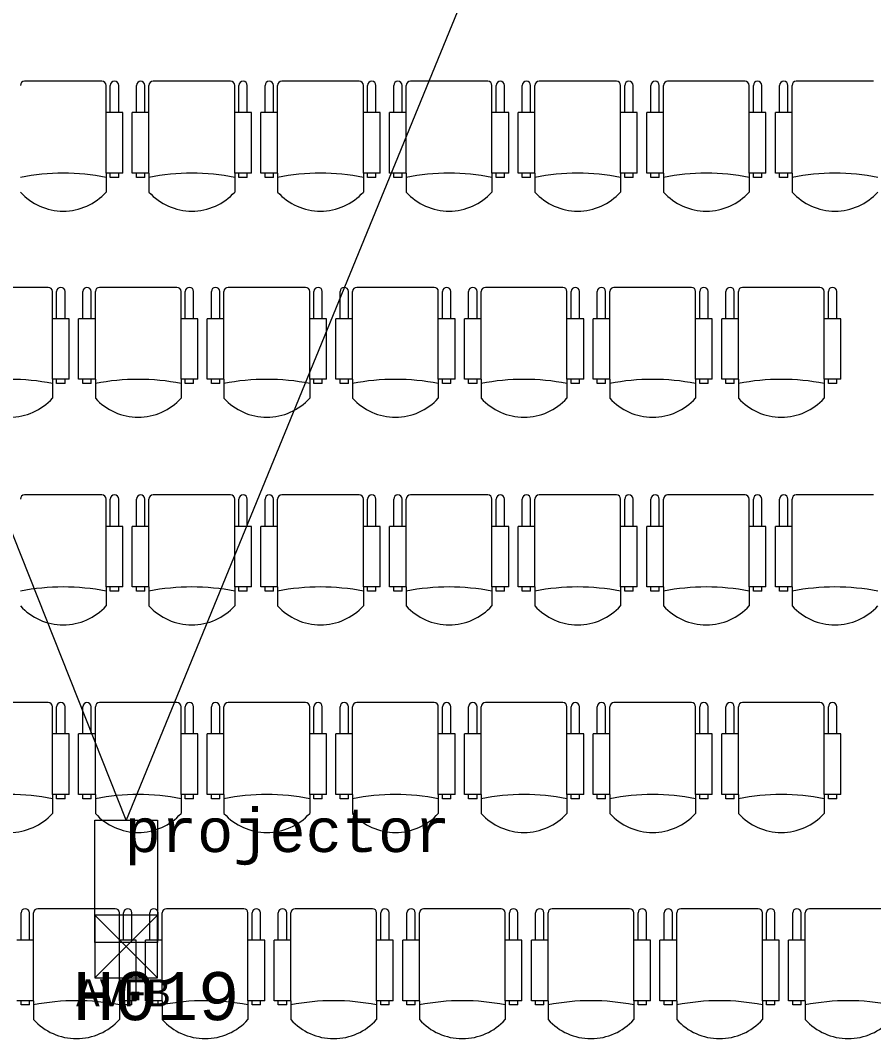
# Model space of a CAD drawing. Extents: x 0 to 84000, y 0 to 59400.
# Drawn here: x 63496 to 67576, y 43181 to 48052 of the extents above; entities that cross this region are included whole.
import ezdxf
from ezdxf.enums import TextEntityAlignment as Align

# ---------------------------------------------------------------- set-up
doc = ezdxf.new("R2010")
doc.units = 0
doc.header["$MEASUREMENT"] = 0
doc.layers.get('0').update_dxf_attribs({"linetype": 'CONTINUOUS', "lineweight": 0})
doc.layers.add('725furniture', color=4, linetype='CONTINUOUS', lineweight=0)
doc.layers.add('RM$TXT', color=7, linetype='CONTINUOUS', lineweight=0)
doc.styles.add('MONOTXT', font='monotxt.shx')

# ---------------------------------------------------------------- blocks, each defined once
blk = doc.blocks.new('justhh00furn')
at = {"layer": '725furniture', "linetype": 'ByBlock', "lineweight": 0}
for p, q in [((52776.5, 20251.2), (52406.5, 20251.2)), ((52796.5, 19811.2), (52796.5, 20231.2)), ((52816.5, 20101.2), (52816.5, 20231.2)), ((52856.5, 20101.2), (52856.5, 20231.2)), ((52941.5, 20101.2), (52941.5, 20231.2)), ((52981.5, 20101.2), (52981.5, 20231.2)), ((53001.5, 19811.2), (53001.5, 20231.2)), ((53391.5, 20251.2), (53021.5, 20251.2)), ((53411.5, 19811.2), (53411.5, 20231.2)), ((53431.5, 20101.2), (53431.5, 20231.2)), ((53471.5, 20101.2), (53471.5, 20231.2)), ((53556.5, 20101.2), (53556.5, 20231.2)), ((53596.5, 20101.2), (53596.5, 20231.2)), ((53616.5, 19811.2), (53616.5, 20231.2)), ((54006.5, 20251.2), (53636.5, 20251.2)), ((54026.5, 19811.2), (54026.5, 20231.2)), ((54046.5, 20101.2), (54046.5, 20231.2)), ((54086.5, 20101.2), (54086.5, 20231.2)), ((54171.5, 20101.2), (54171.5, 20231.2)), ((54211.5, 20101.2), (54211.5, 20231.2)), ((54231.5, 19811.2), (54231.5, 20231.2)), ((54621.5, 20251.2), (54251.5, 20251.2)), ((54641.5, 19811.2), (54641.5, 20231.2)), ((54661.5, 20101.2), (54661.5, 20231.2)), ((54701.5, 20101.2), (54701.5, 20231.2)), ((54786.5, 20101.2), (54786.5, 20231.2)), ((54826.5, 20101.2), (54826.5, 20231.2)), ((54846.5, 19811.2), (54846.5, 20231.2)), ((55236.5, 20251.2), (54866.5, 20251.2)), ((55256.5, 19811.2), (55256.5, 20231.2)), ((55276.5, 20101.2), (55276.5, 20231.2)), ((55316.5, 20101.2), (55316.5, 20231.2)), ((55401.5, 20101.2), (55401.5, 20231.2)), ((55441.5, 20101.2), (55441.5, 20231.2)), ((55461.5, 19811.2), (55461.5, 20231.2)), ((55851.5, 20251.2), (55481.5, 20251.2)), ((55871.5, 19811.2), (55871.5, 20231.2)), ((55891.5, 20101.2), (55891.5, 20231.2)), ((55931.5, 20101.2), (55931.5, 20231.2)), ((56016.5, 20101.2), (56016.5, 20231.2)), ((56056.5, 20101.2), (56056.5, 20231.2)), ((56076.5, 19811.2), (56076.5, 20231.2)), ((56466.5, 20251.2), (56096.5, 20251.2)), ((52876.5, 20101.2), (52796.5, 20101.2)), ((52876.5, 19811.2), (52876.5, 20101.2)), ((52921.5, 19811.2), (52921.5, 20101.2)), ((53001.5, 20101.2), (52921.5, 20101.2)), ((53491.5, 20101.2), (53411.5, 20101.2)), ((53491.5, 19811.2), (53491.5, 20101.2)), ((53536.5, 19811.2), (53536.5, 20101.2)), ((53616.5, 20101.2), (53536.5, 20101.2)), ((54106.5, 20101.2), (54026.5, 20101.2)), ((54106.5, 19811.2), (54106.5, 20101.2)), ((54151.5, 19811.2), (54151.5, 20101.2)), ((54231.5, 20101.2), (54151.5, 20101.2)), ((54721.5, 20101.2), (54641.5, 20101.2)), ((54721.5, 19811.2), (54721.5, 20101.2)), ((54766.5, 19811.2), (54766.5, 20101.2)), ((54846.5, 20101.2), (54766.5, 20101.2)), ((55336.5, 20101.2), (55256.5, 20101.2)), ((55336.5, 19811.2), (55336.5, 20101.2)), ((55381.5, 19811.2), (55381.5, 20101.2)), ((55461.5, 20101.2), (55381.5, 20101.2)), ((55951.5, 20101.2), (55871.5, 20101.2)), ((55951.5, 19811.2), (55951.5, 20101.2)), ((55996.5, 19811.2), (55996.5, 20101.2)), ((56076.5, 20101.2), (55996.5, 20101.2)), ((52796.5, 19811.2), (52796.5, 19721.2)), ((52876.5, 19811.2), (52796.5, 19811.2)), ((52816.5, 19791.2), (52816.5, 19811.2)), ((52856.5, 19791.2), (52816.5, 19791.2)), ((52856.5, 19791.2), (52856.5, 19811.2)), ((53001.5, 19811.2), (52921.5, 19811.2)), ((52941.5, 19791.2), (52941.5, 19811.2)), ((52981.5, 19791.2), (52941.5, 19791.2)), ((52981.5, 19791.2), (52981.5, 19811.2)), ((53001.5, 19811.2), (53001.5, 19721.2)), ((53411.5, 19811.2), (53411.5, 19721.2)), ((53491.5, 19811.2), (53411.5, 19811.2)), ((53431.5, 19791.2), (53431.5, 19811.2)), ((53471.5, 19791.2), (53431.5, 19791.2)), ((53471.5, 19791.2), (53471.5, 19811.2)), ((53616.5, 19811.2), (53536.5, 19811.2)), ((53556.5, 19791.2), (53556.5, 19811.2)), ((53596.5, 19791.2), (53556.5, 19791.2)), ((53596.5, 19791.2), (53596.5, 19811.2)), ((53616.5, 19811.2), (53616.5, 19721.2)), ((54026.5, 19811.2), (54026.5, 19721.2)), ((54106.5, 19811.2), (54026.5, 19811.2)), ((54046.5, 19791.2), (54046.5, 19811.2)), ((54086.5, 19791.2), (54046.5, 19791.2)), ((54086.5, 19791.2), (54086.5, 19811.2)), ((54231.5, 19811.2), (54151.5, 19811.2)), ((54171.5, 19791.2), (54171.5, 19811.2)), ((54211.5, 19791.2), (54171.5, 19791.2)), ((54211.5, 19791.2), (54211.5, 19811.2)), ((54231.5, 19811.2), (54231.5, 19721.2)), ((54641.5, 19811.2), (54641.5, 19721.2)), ((54721.5, 19811.2), (54641.5, 19811.2)), ((54661.5, 19791.2), (54661.5, 19811.2)), ((54701.5, 19791.2), (54661.5, 19791.2)), ((54701.5, 19791.2), (54701.5, 19811.2)), ((54846.5, 19811.2), (54766.5, 19811.2)), ((54786.5, 19791.2), (54786.5, 19811.2)), ((54826.5, 19791.2), (54786.5, 19791.2)), ((54826.5, 19791.2), (54826.5, 19811.2)), ((54846.5, 19811.2), (54846.5, 19721.2)), ((55256.5, 19811.2), (55256.5, 19721.2)), ((55336.5, 19811.2), (55256.5, 19811.2)), ((55276.5, 19791.2), (55276.5, 19811.2)), ((55316.5, 19791.2), (55276.5, 19791.2)), ((55316.5, 19791.2), (55316.5, 19811.2)), ((55461.5, 19811.2), (55381.5, 19811.2)), ((55401.5, 19791.2), (55401.5, 19811.2)), ((55441.5, 19791.2), (55401.5, 19791.2)), ((55441.5, 19791.2), (55441.5, 19811.2)), ((55461.5, 19811.2), (55461.5, 19721.2)), ((55871.5, 19811.2), (55871.5, 19721.2)), ((55951.5, 19811.2), (55871.5, 19811.2)), ((55891.5, 19791.2), (55891.5, 19811.2)), ((55931.5, 19791.2), (55891.5, 19791.2)), ((55931.5, 19791.2), (55931.5, 19811.2)), ((56076.5, 19811.2), (55996.5, 19811.2)), ((56016.5, 19791.2), (56016.5, 19811.2)), ((56056.5, 19791.2), (56016.5, 19791.2)), ((56056.5, 19791.2), (56056.5, 19811.2)), ((56076.5, 19811.2), (56076.5, 19721.2)), ((52520, 19265.3), (52150, 19265.3)), ((52540, 18825.3), (52540, 19245.3)), ((52560, 19115.3), (52560, 19245.3)), ((52600, 19115.3), (52600, 19245.3)), ((52685, 19115.3), (52685, 19245.3)), ((52725, 19115.3), (52725, 19245.3)), ((52745, 18825.3), (52745, 19245.3)), ((53135, 19265.3), (52765, 19265.3)), ((53155, 18825.3), (53155, 19245.3)), ((53175, 19115.3), (53175, 19245.3)), ((53215, 19115.3), (53215, 19245.3)), ((53300, 19115.3), (53300, 19245.3)), ((53340, 19115.3), (53340, 19245.3)), ((53360, 18825.3), (53360, 19245.3)), ((53750, 19265.3), (53380, 19265.3)), ((53770, 18825.3), (53770, 19245.3)), ((53790, 19115.3), (53790, 19245.3)), ((53830, 19115.3), (53830, 19245.3)), ((53915, 19115.3), (53915, 19245.3)), ((53955, 19115.3), (53955, 19245.3)), ((53975, 18825.3), (53975, 19245.3)), ((54365, 19265.3), (53995, 19265.3)), ((54385, 18825.3), (54385, 19245.3)), ((54405, 19115.3), (54405, 19245.3)), ((54445, 19115.3), (54445, 19245.3)), ((54530, 19115.3), (54530, 19245.3)), ((54570, 19115.3), (54570, 19245.3)), ((54590, 18825.3), (54590, 19245.3)), ((54980, 19265.3), (54610, 19265.3)), ((55000, 18825.3), (55000, 19245.3)), ((55020, 19115.3), (55020, 19245.3)), ((55060, 19115.3), (55060, 19245.3)), ((55145, 19115.3), (55145, 19245.3)), ((55185, 19115.3), (55185, 19245.3)), ((55205, 18825.3), (55205, 19245.3)), ((55595, 19265.3), (55225, 19265.3)), ((55615, 18825.3), (55615, 19245.3)), ((55635, 19115.3), (55635, 19245.3)), ((55675, 19115.3), (55675, 19245.3)), ((55760, 19115.3), (55760, 19245.3)), ((55800, 19115.3), (55800, 19245.3)), ((55820, 18825.3), (55820, 19245.3)), ((56210, 19265.3), (55840, 19265.3)), ((56230, 18825.3), (56230, 19245.3)), ((56250, 19115.3), (56250, 19245.3)), ((56290, 19115.3), (56290, 19245.3)), ((52620, 19115.3), (52540, 19115.3)), ((52620, 18825.3), (52620, 19115.3)), ((52665, 18825.3), (52665, 19115.3)), ((52745, 19115.3), (52665, 19115.3)), ((53235, 19115.3), (53155, 19115.3)), ((53235, 18825.3), (53235, 19115.3)), ((53280, 18825.3), (53280, 19115.3)), ((53360, 19115.3), (53280, 19115.3)), ((53850, 19115.3), (53770, 19115.3)), ((53850, 18825.3), (53850, 19115.3)), ((53895, 18825.3), (53895, 19115.3)), ((53975, 19115.3), (53895, 19115.3)), ((54465, 19115.3), (54385, 19115.3)), ((54465, 18825.3), (54465, 19115.3)), ((54510, 18825.3), (54510, 19115.3)), ((54590, 19115.3), (54510, 19115.3)), ((55080, 19115.3), (55000, 19115.3)), ((55080, 18825.3), (55080, 19115.3)), ((55125, 18825.3), (55125, 19115.3)), ((55205, 19115.3), (55125, 19115.3)), ((55695, 19115.3), (55615, 19115.3)), ((55695, 18825.3), (55695, 19115.3)), ((55740, 18825.3), (55740, 19115.3)), ((55820, 19115.3), (55740, 19115.3)), ((56310, 19115.3), (56230, 19115.3)), ((56310, 18825.3), (56310, 19115.3)), ((52540, 18825.3), (52540, 18735.3)), ((52620, 18825.3), (52540, 18825.3)), ((52560, 18805.3), (52560, 18825.3)), ((52600, 18805.3), (52560, 18805.3)), ((52600, 18805.3), (52600, 18825.3)), ((52745, 18825.3), (52665, 18825.3)), ((52685, 18805.3), (52685, 18825.3)), ((52725, 18805.3), (52685, 18805.3)), ((52725, 18805.3), (52725, 18825.3)), ((52745, 18825.3), (52745, 18735.3)), ((53155, 18825.3), (53155, 18735.3)), ((53235, 18825.3), (53155, 18825.3)), ((53175, 18805.3), (53175, 18825.3)), ((53215, 18805.3), (53175, 18805.3)), ((53215, 18805.3), (53215, 18825.3)), ((53360, 18825.3), (53280, 18825.3)), ((53300, 18805.3), (53300, 18825.3)), ((53340, 18805.3), (53300, 18805.3)), ((53340, 18805.3), (53340, 18825.3)), ((53360, 18825.3), (53360, 18735.3)), ((53770, 18825.3), (53770, 18735.3)), ((53850, 18825.3), (53770, 18825.3)), ((53790, 18805.3), (53790, 18825.3)), ((53830, 18805.3), (53790, 18805.3)), ((53830, 18805.3), (53830, 18825.3)), ((53975, 18825.3), (53895, 18825.3)), ((53915, 18805.3), (53915, 18825.3)), ((53955, 18805.3), (53915, 18805.3)), ((53955, 18805.3), (53955, 18825.3)), ((53975, 18825.3), (53975, 18735.3)), ((54385, 18825.3), (54385, 18735.3)), ((54465, 18825.3), (54385, 18825.3)), ((54405, 18805.3), (54405, 18825.3)), ((54445, 18805.3), (54405, 18805.3)), ((54445, 18805.3), (54445, 18825.3)), ((54590, 18825.3), (54510, 18825.3)), ((54530, 18805.3), (54530, 18825.3)), ((54570, 18805.3), (54530, 18805.3)), ((54570, 18805.3), (54570, 18825.3)), ((54590, 18825.3), (54590, 18735.3)), ((55000, 18825.3), (55000, 18735.3)), ((55080, 18825.3), (55000, 18825.3)), ((55020, 18805.3), (55020, 18825.3)), ((55060, 18805.3), (55020, 18805.3)), ((55060, 18805.3), (55060, 18825.3)), ((55205, 18825.3), (55125, 18825.3)), ((55145, 18805.3), (55145, 18825.3)), ((55185, 18805.3), (55145, 18805.3)), ((55185, 18805.3), (55185, 18825.3)), ((55205, 18825.3), (55205, 18735.3)), ((55615, 18825.3), (55615, 18735.3)), ((55695, 18825.3), (55615, 18825.3)), ((55635, 18805.3), (55635, 18825.3)), ((55675, 18805.3), (55635, 18805.3)), ((55675, 18805.3), (55675, 18825.3)), ((55820, 18825.3), (55740, 18825.3)), ((55760, 18805.3), (55760, 18825.3)), ((55800, 18805.3), (55760, 18805.3)), ((55800, 18805.3), (55800, 18825.3)), ((55820, 18825.3), (55820, 18735.3)), ((56230, 18825.3), (56230, 18735.3)), ((56310, 18825.3), (56230, 18825.3)), ((56250, 18805.3), (56250, 18825.3)), ((56290, 18805.3), (56250, 18805.3)), ((56290, 18805.3), (56290, 18825.3)), ((52776.5, 18272.1), (52406.5, 18272.1)), ((53391.5, 18272.1), (53021.5, 18272.1)), ((54006.5, 18272.1), (53636.5, 18272.1)), ((54621.5, 18272.1), (54251.5, 18272.1)), ((55236.5, 18272.1), (54866.5, 18272.1)), ((55851.5, 18272.1), (55481.5, 18272.1)), ((56466.5, 18272.1), (56096.5, 18272.1)), ((52796.5, 17832.1), (52796.5, 18252.1)), ((52816.5, 18122.1), (52816.5, 18252.1)), ((52856.5, 18122.1), (52856.5, 18252.1)), ((52941.5, 18122.1), (52941.5, 18252.1)), ((52981.5, 18122.1), (52981.5, 18252.1)), ((53001.5, 17832.1), (53001.5, 18252.1)), ((53411.5, 17832.1), (53411.5, 18252.1)), ((53431.5, 18122.1), (53431.5, 18252.1)), ((53471.5, 18122.1), (53471.5, 18252.1)), ((53556.5, 18122.1), (53556.5, 18252.1)), ((53596.5, 18122.1), (53596.5, 18252.1)), ((53616.5, 17832.1), (53616.5, 18252.1)), ((54026.5, 17832.1), (54026.5, 18252.1)), ((54046.5, 18122.1), (54046.5, 18252.1)), ((54086.5, 18122.1), (54086.5, 18252.1)), ((54171.5, 18122.1), (54171.5, 18252.1)), ((54211.5, 18122.1), (54211.5, 18252.1)), ((54231.5, 17832.1), (54231.5, 18252.1)), ((54641.5, 17832.1), (54641.5, 18252.1)), ((54661.5, 18122.1), (54661.5, 18252.1)), ((54701.5, 18122.1), (54701.5, 18252.1)), ((54786.5, 18122.1), (54786.5, 18252.1)), ((54826.5, 18122.1), (54826.5, 18252.1)), ((54846.5, 17832.1), (54846.5, 18252.1)), ((55256.5, 17832.1), (55256.5, 18252.1)), ((55276.5, 18122.1), (55276.5, 18252.1)), ((55316.5, 18122.1), (55316.5, 18252.1)), ((55401.5, 18122.1), (55401.5, 18252.1)), ((55441.5, 18122.1), (55441.5, 18252.1)), ((55461.5, 17832.1), (55461.5, 18252.1)), ((55871.5, 17832.1), (55871.5, 18252.1)), ((55891.5, 18122.1), (55891.5, 18252.1)), ((55931.5, 18122.1), (55931.5, 18252.1)), ((56016.5, 18122.1), (56016.5, 18252.1)), ((56056.5, 18122.1), (56056.5, 18252.1)), ((56076.5, 17832.1), (56076.5, 18252.1)), ((52876.5, 18122.1), (52796.5, 18122.1)), ((52876.5, 17832.1), (52876.5, 18122.1)), ((52921.5, 17832.1), (52921.5, 18122.1)), ((53001.5, 18122.1), (52921.5, 18122.1)), ((53491.5, 18122.1), (53411.5, 18122.1)), ((53491.5, 17832.1), (53491.5, 18122.1)), ((53536.5, 17832.1), (53536.5, 18122.1)), ((53616.5, 18122.1), (53536.5, 18122.1)), ((54106.5, 18122.1), (54026.5, 18122.1)), ((54106.5, 17832.1), (54106.5, 18122.1)), ((54151.5, 17832.1), (54151.5, 18122.1)), ((54231.5, 18122.1), (54151.5, 18122.1)), ((54721.5, 18122.1), (54641.5, 18122.1)), ((54721.5, 17832.1), (54721.5, 18122.1)), ((54766.5, 17832.1), (54766.5, 18122.1)), ((54846.5, 18122.1), (54766.5, 18122.1)), ((55336.5, 18122.1), (55256.5, 18122.1)), ((55336.5, 17832.1), (55336.5, 18122.1)), ((55381.5, 17832.1), (55381.5, 18122.1)), ((55461.5, 18122.1), (55381.5, 18122.1)), ((55951.5, 18122.1), (55871.5, 18122.1)), ((55951.5, 17832.1), (55951.5, 18122.1)), ((55996.5, 17832.1), (55996.5, 18122.1)), ((56076.5, 18122.1), (55996.5, 18122.1)), ((52796.5, 17832.1), (52796.5, 17742.1)), ((52876.5, 17832.1), (52796.5, 17832.1)), ((52816.5, 17812.1), (52816.5, 17832.1)), ((52856.5, 17812.1), (52856.5, 17832.1)), ((53001.5, 17832.1), (52921.5, 17832.1)), ((52941.5, 17812.1), (52941.5, 17832.1)), ((52981.5, 17812.1), (52981.5, 17832.1)), ((53001.5, 17832.1), (53001.5, 17742.1)), ((53411.5, 17832.1), (53411.5, 17742.1)), ((53491.5, 17832.1), (53411.5, 17832.1)), ((53431.5, 17812.1), (53431.5, 17832.1)), ((53471.5, 17812.1), (53471.5, 17832.1)), ((53616.5, 17832.1), (53536.5, 17832.1)), ((53556.5, 17812.1), (53556.5, 17832.1)), ((53596.5, 17812.1), (53596.5, 17832.1)), ((53616.5, 17832.1), (53616.5, 17742.1)), ((54026.5, 17832.1), (54026.5, 17742.1)), ((54106.5, 17832.1), (54026.5, 17832.1)), ((54046.5, 17812.1), (54046.5, 17832.1)), ((54086.5, 17812.1), (54086.5, 17832.1)), ((54231.5, 17832.1), (54151.5, 17832.1)), ((54171.5, 17812.1), (54171.5, 17832.1)), ((54211.5, 17812.1), (54211.5, 17832.1)), ((54231.5, 17832.1), (54231.5, 17742.1)), ((54641.5, 17832.1), (54641.5, 17742.1)), ((54721.5, 17832.1), (54641.5, 17832.1)), ((54661.5, 17812.1), (54661.5, 17832.1)), ((54701.5, 17812.1), (54701.5, 17832.1)), ((54846.5, 17832.1), (54766.5, 17832.1)), ((54786.5, 17812.1), (54786.5, 17832.1)), ((54826.5, 17812.1), (54826.5, 17832.1)), ((54846.5, 17832.1), (54846.5, 17742.1)), ((55256.5, 17832.1), (55256.5, 17742.1)), ((55336.5, 17832.1), (55256.5, 17832.1)), ((55276.5, 17812.1), (55276.5, 17832.1)), ((55316.5, 17812.1), (55316.5, 17832.1)), ((55461.5, 17832.1), (55381.5, 17832.1)), ((55401.5, 17812.1), (55401.5, 17832.1)), ((55441.5, 17812.1), (55441.5, 17832.1)), ((55461.5, 17832.1), (55461.5, 17742.1)), ((55871.5, 17832.1), (55871.5, 17742.1)), ((55951.5, 17832.1), (55871.5, 17832.1)), ((55891.5, 17812.1), (55891.5, 17832.1)), ((55931.5, 17812.1), (55931.5, 17832.1)), ((56076.5, 17832.1), (55996.5, 17832.1)), ((56016.5, 17812.1), (56016.5, 17832.1)), ((56056.5, 17812.1), (56056.5, 17832.1)), ((56076.5, 17832.1), (56076.5, 17742.1)), ((52856.5, 17812.1), (52816.5, 17812.1)), ((52981.5, 17812.1), (52941.5, 17812.1)), ((53471.5, 17812.1), (53431.5, 17812.1)), ((53596.5, 17812.1), (53556.5, 17812.1)), ((54086.5, 17812.1), (54046.5, 17812.1)), ((54211.5, 17812.1), (54171.5, 17812.1)), ((54701.5, 17812.1), (54661.5, 17812.1)), ((54826.5, 17812.1), (54786.5, 17812.1)), ((55316.5, 17812.1), (55276.5, 17812.1)), ((55441.5, 17812.1), (55401.5, 17812.1)), ((55931.5, 17812.1), (55891.5, 17812.1)), ((56056.5, 17812.1), (56016.5, 17812.1)), ((52520, 17278.9), (52150, 17278.9)), ((52540, 16838.9), (52540, 17258.9)), ((52560, 17128.9), (52560, 17258.9)), ((52600, 17128.9), (52600, 17258.9)), ((52685, 17128.9), (52685, 17258.9)), ((52725, 17128.9), (52725, 17258.9)), ((52745, 16838.9), (52745, 17258.9)), ((53135, 17278.9), (52765, 17278.9)), ((53155, 16838.9), (53155, 17258.9)), ((53175, 17128.9), (53175, 17258.9)), ((53215, 17128.9), (53215, 17258.9)), ((53300, 17128.9), (53300, 17258.9)), ((53340, 17128.9), (53340, 17258.9)), ((53360, 16838.9), (53360, 17258.9)), ((53750, 17278.9), (53380, 17278.9)), ((53770, 16838.9), (53770, 17258.9)), ((53790, 17128.9), (53790, 17258.9)), ((53830, 17128.9), (53830, 17258.9)), ((53915, 17128.9), (53915, 17258.9)), ((53955, 17128.9), (53955, 17258.9)), ((53975, 16838.9), (53975, 17258.9)), ((54365, 17278.9), (53995, 17278.9)), ((54385, 16838.9), (54385, 17258.9)), ((54405, 17128.9), (54405, 17258.9)), ((54445, 17128.9), (54445, 17258.9)), ((54530, 17128.9), (54530, 17258.9)), ((54570, 17128.9), (54570, 17258.9)), ((54590, 16838.9), (54590, 17258.9)), ((54980, 17278.9), (54610, 17278.9)), ((55000, 16838.9), (55000, 17258.9)), ((55020, 17128.9), (55020, 17258.9)), ((55060, 17128.9), (55060, 17258.9)), ((55145, 17128.9), (55145, 17258.9)), ((55185, 17128.9), (55185, 17258.9)), ((55205, 16838.9), (55205, 17258.9)), ((55595, 17278.9), (55225, 17278.9)), ((55615, 16838.9), (55615, 17258.9)), ((55635, 17128.9), (55635, 17258.9)), ((55675, 17128.9), (55675, 17258.9)), ((55760, 17128.9), (55760, 17258.9)), ((55800, 17128.9), (55800, 17258.9)), ((55820, 16838.9), (55820, 17258.9)), ((56210, 17278.9), (55840, 17278.9)), ((56230, 16838.9), (56230, 17258.9)), ((56250, 17128.9), (56250, 17258.9)), ((56290, 17128.9), (56290, 17258.9)), ((52620, 17128.9), (52540, 17128.9)), ((52620, 16838.9), (52620, 17128.9)), ((52665, 16838.9), (52665, 17128.9)), ((52745, 17128.9), (52665, 17128.9)), ((53235, 17128.9), (53155, 17128.9)), ((53235, 16838.9), (53235, 17128.9)), ((53280, 16838.9), (53280, 17128.9)), ((53360, 17128.9), (53280, 17128.9)), ((53850, 17128.9), (53770, 17128.9)), ((53850, 16838.9), (53850, 17128.9)), ((53895, 16838.9), (53895, 17128.9)), ((53975, 17128.9), (53895, 17128.9)), ((54465, 17128.9), (54385, 17128.9)), ((54465, 16838.9), (54465, 17128.9)), ((54510, 16838.9), (54510, 17128.9)), ((54590, 17128.9), (54510, 17128.9)), ((55080, 17128.9), (55000, 17128.9)), ((55080, 16838.9), (55080, 17128.9)), ((55125, 16838.9), (55125, 17128.9)), ((55205, 17128.9), (55125, 17128.9)), ((55695, 17128.9), (55615, 17128.9)), ((55695, 16838.9), (55695, 17128.9)), ((55740, 16838.9), (55740, 17128.9)), ((55820, 17128.9), (55740, 17128.9)), ((56310, 17128.9), (56230, 17128.9)), ((56310, 16838.9), (56310, 17128.9)), ((52540, 16838.9), (52540, 16748.9)), ((52620, 16838.9), (52540, 16838.9)), ((52560, 16818.9), (52560, 16838.9)), ((52600, 16818.9), (52560, 16818.9)), ((52600, 16818.9), (52600, 16838.9)), ((52745, 16838.9), (52665, 16838.9)), ((52685, 16818.9), (52685, 16838.9)), ((52725, 16818.9), (52685, 16818.9)), ((52725, 16818.9), (52725, 16838.9)), ((52745, 16838.9), (52745, 16748.9)), ((53155, 16838.9), (53155, 16748.9)), ((53235, 16838.9), (53155, 16838.9)), ((53175, 16818.9), (53175, 16838.9)), ((53215, 16818.9), (53175, 16818.9)), ((53215, 16818.9), (53215, 16838.9)), ((53360, 16838.9), (53280, 16838.9)), ((53300, 16818.9), (53300, 16838.9)), ((53340, 16818.9), (53300, 16818.9)), ((53340, 16818.9), (53340, 16838.9)), ((53360, 16838.9), (53360, 16748.9)), ((53770, 16838.9), (53770, 16748.9)), ((53850, 16838.9), (53770, 16838.9)), ((53790, 16818.9), (53790, 16838.9)), ((53830, 16818.9), (53790, 16818.9)), ((53830, 16818.9), (53830, 16838.9)), ((53975, 16838.9), (53895, 16838.9)), ((53915, 16818.9), (53915, 16838.9)), ((53955, 16818.9), (53915, 16818.9)), ((53955, 16818.9), (53955, 16838.9)), ((53975, 16838.9), (53975, 16748.9)), ((54385, 16838.9), (54385, 16748.9)), ((54465, 16838.9), (54385, 16838.9)), ((54405, 16818.9), (54405, 16838.9)), ((54445, 16818.9), (54405, 16818.9)), ((54445, 16818.9), (54445, 16838.9)), ((54590, 16838.9), (54510, 16838.9)), ((54530, 16818.9), (54530, 16838.9)), ((54570, 16818.9), (54530, 16818.9)), ((54570, 16818.9), (54570, 16838.9)), ((54590, 16838.9), (54590, 16748.9)), ((55000, 16838.9), (55000, 16748.9)), ((55080, 16838.9), (55000, 16838.9)), ((55020, 16818.9), (55020, 16838.9)), ((55060, 16818.9), (55020, 16818.9)), ((55060, 16818.9), (55060, 16838.9)), ((55205, 16838.9), (55125, 16838.9)), ((55145, 16818.9), (55145, 16838.9)), ((55185, 16818.9), (55145, 16818.9)), ((55185, 16818.9), (55185, 16838.9)), ((55205, 16838.9), (55205, 16748.9)), ((55615, 16838.9), (55615, 16748.9)), ((55695, 16838.9), (55615, 16838.9)), ((55635, 16818.9), (55635, 16838.9)), ((55675, 16818.9), (55635, 16818.9)), ((55675, 16818.9), (55675, 16838.9)), ((55820, 16838.9), (55740, 16838.9)), ((55760, 16818.9), (55760, 16838.9)), ((55800, 16818.9), (55760, 16818.9)), ((55800, 16818.9), (55800, 16838.9)), ((55820, 16838.9), (55820, 16748.9)), ((56230, 16838.9), (56230, 16748.9)), ((56310, 16838.9), (56230, 16838.9)), ((56250, 16818.9), (56250, 16838.9)), ((56290, 16818.9), (56250, 16818.9)), ((56290, 16818.9), (56290, 16838.9)), ((52389.8, 16142.9), (52389.8, 16272.9)), ((52429.8, 16142.9), (52429.8, 16272.9)), ((52449.8, 15852.9), (52449.8, 16272.9)), ((52839.8, 16292.9), (52469.8, 16292.9)), ((52859.8, 15852.9), (52859.8, 16272.9)), ((52879.8, 16142.9), (52879.8, 16272.9)), ((52919.8, 16142.9), (52919.8, 16272.9)), ((53004.8, 16142.9), (53004.8, 16272.9)), ((53044.8, 16142.9), (53044.8, 16272.9)), ((53064.8, 15852.9), (53064.8, 16272.9)), ((53454.8, 16292.9), (53084.8, 16292.9)), ((53474.8, 15852.9), (53474.8, 16272.9)), ((53494.8, 16142.9), (53494.8, 16272.9)), ((53534.8, 16142.9), (53534.8, 16272.9)), ((53619.8, 16142.9), (53619.8, 16272.9)), ((53659.8, 16142.9), (53659.8, 16272.9)), ((53679.8, 15852.9), (53679.8, 16272.9)), ((54069.8, 16292.9), (53699.8, 16292.9)), ((54089.8, 15852.9), (54089.8, 16272.9)), ((54109.8, 16142.9), (54109.8, 16272.9)), ((54149.8, 16142.9), (54149.8, 16272.9)), ((54234.8, 16142.9), (54234.8, 16272.9)), ((54274.8, 16142.9), (54274.8, 16272.9)), ((54294.8, 15852.9), (54294.8, 16272.9)), ((54684.8, 16292.9), (54314.8, 16292.9)), ((54704.8, 15852.9), (54704.8, 16272.9)), ((54724.8, 16142.9), (54724.8, 16272.9)), ((54764.8, 16142.9), (54764.8, 16272.9)), ((54849.8, 16142.9), (54849.8, 16272.9)), ((54889.8, 16142.9), (54889.8, 16272.9)), ((54909.8, 15852.9), (54909.8, 16272.9)), ((55299.8, 16292.9), (54929.8, 16292.9)), ((55319.8, 15852.9), (55319.8, 16272.9)), ((55339.8, 16142.9), (55339.8, 16272.9)), ((55379.8, 16142.9), (55379.8, 16272.9)), ((55464.8, 16142.9), (55464.8, 16272.9)), ((55504.8, 16142.9), (55504.8, 16272.9)), ((55524.8, 15852.9), (55524.8, 16272.9)), ((55914.8, 16292.9), (55544.8, 16292.9)), ((55934.8, 15852.9), (55934.8, 16272.9)), ((55954.8, 16142.9), (55954.8, 16272.9)), ((55994.8, 16142.9), (55994.8, 16272.9)), ((56079.8, 16142.9), (56079.8, 16272.9)), ((56119.8, 16142.9), (56119.8, 16272.9)), ((56139.8, 15852.9), (56139.8, 16272.9)), ((56529.8, 16292.9), (56159.8, 16292.9)), ((52449.8, 16142.9), (52369.8, 16142.9)), ((52939.8, 16142.9), (52859.8, 16142.9)), ((52939.8, 15852.9), (52939.8, 16142.9)), ((53064.8, 16142.9), (52984.8, 16142.9)), ((52984.8, 15852.9), (52984.8, 16142.9)), ((53554.8, 16142.9), (53474.8, 16142.9)), ((53554.8, 15852.9), (53554.8, 16142.9)), ((53679.8, 16142.9), (53599.8, 16142.9)), ((53599.8, 15852.9), (53599.8, 16142.9)), ((54169.8, 16142.9), (54089.8, 16142.9)), ((54169.8, 15852.9), (54169.8, 16142.9)), ((54294.8, 16142.9), (54214.8, 16142.9)), ((54214.8, 15852.9), (54214.8, 16142.9)), ((54784.8, 16142.9), (54704.8, 16142.9)), ((54784.8, 15852.9), (54784.8, 16142.9)), ((54909.8, 16142.9), (54829.8, 16142.9)), ((54829.8, 15852.9), (54829.8, 16142.9)), ((55399.8, 16142.9), (55319.8, 16142.9)), ((55399.8, 15852.9), (55399.8, 16142.9)), ((55524.8, 16142.9), (55444.8, 16142.9)), ((55444.8, 15852.9), (55444.8, 16142.9)), ((56014.8, 16142.9), (55934.8, 16142.9)), ((56014.8, 15852.9), (56014.8, 16142.9)), ((56139.8, 16142.9), (56059.8, 16142.9)), ((56059.8, 15852.9), (56059.8, 16142.9)), ((52449.8, 15852.9), (52369.8, 15852.9)), ((52389.8, 15832.9), (52389.8, 15852.9)), ((52429.8, 15832.9), (52389.8, 15832.9)), ((52429.8, 15832.9), (52429.8, 15852.9)), ((52449.8, 15852.9), (52449.8, 15762.9)), ((52939.8, 15852.9), (52859.8, 15852.9)), ((52859.8, 15852.9), (52859.8, 15762.9)), ((52879.8, 15832.9), (52879.8, 15852.9)), ((52919.8, 15832.9), (52879.8, 15832.9)), ((52919.8, 15832.9), (52919.8, 15852.9)), ((53064.8, 15852.9), (52984.8, 15852.9)), ((53004.8, 15832.9), (53004.8, 15852.9)), ((53044.8, 15832.9), (53004.8, 15832.9)), ((53044.8, 15832.9), (53044.8, 15852.9)), ((53064.8, 15852.9), (53064.8, 15762.9)), ((53554.8, 15852.9), (53474.8, 15852.9)), ((53474.8, 15852.9), (53474.8, 15762.9)), ((53494.8, 15832.9), (53494.8, 15852.9)), ((53534.8, 15832.9), (53494.8, 15832.9)), ((53534.8, 15832.9), (53534.8, 15852.9)), ((53679.8, 15852.9), (53599.8, 15852.9)), ((53619.8, 15832.9), (53619.8, 15852.9)), ((53659.8, 15832.9), (53619.8, 15832.9)), ((53659.8, 15832.9), (53659.8, 15852.9)), ((53679.8, 15852.9), (53679.8, 15762.9)), ((54169.8, 15852.9), (54089.8, 15852.9)), ((54089.8, 15852.9), (54089.8, 15762.9)), ((54109.8, 15832.9), (54109.8, 15852.9)), ((54149.8, 15832.9), (54109.8, 15832.9)), ((54149.8, 15832.9), (54149.8, 15852.9)), ((54294.8, 15852.9), (54214.8, 15852.9)), ((54234.8, 15832.9), (54234.8, 15852.9)), ((54274.8, 15832.9), (54234.8, 15832.9)), ((54274.8, 15832.9), (54274.8, 15852.9)), ((54294.8, 15852.9), (54294.8, 15762.9)), ((54784.8, 15852.9), (54704.8, 15852.9)), ((54704.8, 15852.9), (54704.8, 15762.9)), ((54724.8, 15832.9), (54724.8, 15852.9)), ((54764.8, 15832.9), (54724.8, 15832.9)), ((54764.8, 15832.9), (54764.8, 15852.9)), ((54909.8, 15852.9), (54829.8, 15852.9)), ((54849.8, 15832.9), (54849.8, 15852.9)), ((54889.8, 15832.9), (54849.8, 15832.9)), ((54889.8, 15832.9), (54889.8, 15852.9)), ((54909.8, 15852.9), (54909.8, 15762.9)), ((55399.8, 15852.9), (55319.8, 15852.9)), ((55319.8, 15852.9), (55319.8, 15762.9)), ((55339.8, 15832.9), (55339.8, 15852.9)), ((55379.8, 15832.9), (55339.8, 15832.9)), ((55379.8, 15832.9), (55379.8, 15852.9)), ((55524.8, 15852.9), (55444.8, 15852.9)), ((55464.8, 15832.9), (55464.8, 15852.9)), ((55504.8, 15832.9), (55464.8, 15832.9)), ((55504.8, 15832.9), (55504.8, 15852.9)), ((55524.8, 15852.9), (55524.8, 15762.9)), ((56014.8, 15852.9), (55934.8, 15852.9)), ((55934.8, 15852.9), (55934.8, 15762.9)), ((55954.8, 15832.9), (55954.8, 15852.9)), ((55994.8, 15832.9), (55954.8, 15832.9)), ((55994.8, 15832.9), (55994.8, 15852.9)), ((56139.8, 15852.9), (56059.8, 15852.9)), ((56079.8, 15832.9), (56079.8, 15852.9)), ((56119.8, 15832.9), (56079.8, 15832.9)), ((56119.8, 15832.9), (56119.8, 15852.9)), ((56139.8, 15852.9), (56139.8, 15762.9))]:
    blk.add_line(p, q, dxfattribs=at)
for centre, radius, start, end in [((52406.5, 20231.2), 20, 90, 180), ((52776.5, 20231.2), 20, 0, 90), ((52836.5, 20231.2), 20, 90, 180), ((52836.5, 20231.2), 20, 0, 90), ((52961.5, 20231.2), 20, 90, 180), ((52961.5, 20231.2), 20, 0, 90), ((53021.5, 20231.2), 20, 90, 180), ((53391.5, 20231.2), 20, 0, 90), ((53451.5, 20231.2), 20, 90, 180), ((53451.5, 20231.2), 20, 0, 90), ((53576.5, 20231.2), 20, 90, 180), ((53576.5, 20231.2), 20, 0, 90), ((53636.5, 20231.2), 20, 90, 180), ((54006.5, 20231.2), 20, 0, 90), ((54066.5, 20231.2), 20, 90, 180), ((54066.5, 20231.2), 20, 0, 90), ((54191.5, 20231.2), 20, 90, 180), ((54191.5, 20231.2), 20, 0, 90), ((54251.5, 20231.2), 20, 90, 180), ((54621.5, 20231.2), 20, 0, 90), ((54681.5, 20231.2), 20, 90, 180), ((54681.5, 20231.2), 20, 0, 90), ((54806.5, 20231.2), 20, 90, 180), ((54806.5, 20231.2), 20, 0, 90), ((54866.5, 20231.2), 20, 90, 180), ((55236.5, 20231.2), 20, 0, 90), ((55296.5, 20231.2), 20, 90, 180), ((55296.5, 20231.2), 20, 0, 90), ((55421.5, 20231.2), 20, 90, 180), ((55421.5, 20231.2), 20, 0, 90), ((55481.5, 20231.2), 20, 90, 180), ((55851.5, 20231.2), 20, 0, 90), ((55911.5, 20231.2), 20, 90, 180), ((55911.5, 20231.2), 20, 0, 90), ((56036.5, 20231.2), 20, 90, 180), ((56036.5, 20231.2), 20, 0, 90), ((56096.5, 20231.2), 20, 90, 180), ((52591.5, 18750.6), 1060.6, 78.8556, 101.1444), ((53206.5, 18750.6), 1060.6, 78.8556, 101.1444), ((53821.5, 18750.6), 1060.6, 78.8556, 101.1444), ((54436.5, 18750.6), 1060.6, 78.8556, 101.1444), ((55051.5, 18750.6), 1060.6, 78.8556, 101.1444), ((55666.5, 18750.6), 1060.6, 78.8556, 101.1444), ((56281.5, 18750.6), 1060.6, 78.8556, 101.1444), ((52591.5, 19905.6), 275.7, 221.9643, 318.0357), ((53206.5, 19905.6), 275.7, 221.9643, 318.0357), ((53821.5, 19905.6), 275.7, 221.9643, 318.0357), ((54436.5, 19905.6), 275.7, 221.9643, 318.0357), ((55051.5, 19905.6), 275.7, 221.9643, 318.0357), ((55666.5, 19905.6), 275.7, 221.9643, 318.0357), ((56281.5, 19905.6), 275.7, 221.9643, 318.0357), ((52520, 19245.3), 20, 0, 90), ((52580, 19245.3), 20, 90, 180), ((52580, 19245.3), 20, 0, 90), ((52705, 19245.3), 20, 90, 180), ((52705, 19245.3), 20, 0, 90), ((52765, 19245.3), 20, 90, 180), ((53135, 19245.3), 20, 0, 90), ((53195, 19245.3), 20, 90, 180), ((53195, 19245.3), 20, 0, 90), ((53320, 19245.3), 20, 90, 180), ((53320, 19245.3), 20, 0, 90), ((53380, 19245.3), 20, 90, 180), ((53750, 19245.3), 20, 0, 90), ((53810, 19245.3), 20, 90, 180), ((53810, 19245.3), 20, 0, 90), ((53935, 19245.3), 20, 90, 180), ((53935, 19245.3), 20, 0, 90), ((53995, 19245.3), 20, 90, 180), ((54365, 19245.3), 20, 0, 90), ((54425, 19245.3), 20, 90, 180), ((54425, 19245.3), 20, 0, 90), ((54550, 19245.3), 20, 90, 180), ((54550, 19245.3), 20, 0, 90), ((54610, 19245.3), 20, 90, 180), ((54980, 19245.3), 20, 0, 90), ((55040, 19245.3), 20, 90, 180), ((55040, 19245.3), 20, 0, 90), ((55165, 19245.3), 20, 90, 180), ((55165, 19245.3), 20, 0, 90), ((55225, 19245.3), 20, 90, 180), ((55595, 19245.3), 20, 0, 90), ((55655, 19245.3), 20, 90, 180), ((55655, 19245.3), 20, 0, 90), ((55780, 19245.3), 20, 90, 180), ((55780, 19245.3), 20, 0, 90), ((55840, 19245.3), 20, 90, 180), ((56210, 19245.3), 20, 0, 90), ((56270, 19245.3), 20, 90, 180), ((56270, 19245.3), 20, 0, 90), ((52335, 17764.6), 1060.6, 78.8556, 101.1444), ((52950, 17764.6), 1060.6, 78.8556, 101.1444), ((53565, 17764.6), 1060.6, 78.8556, 101.1444), ((54180, 17764.6), 1060.6, 78.8556, 101.1444), ((54795, 17764.6), 1060.6, 78.8556, 101.1444), ((55410, 17764.6), 1060.6, 78.8556, 101.1444), ((56025, 17764.6), 1060.6, 78.8556, 101.1444), ((52335, 18919.6), 275.7, 221.9643, 318.0357), ((52950, 18919.6), 275.7, 221.9643, 318.0357), ((53565, 18919.6), 275.7, 221.9643, 318.0357), ((54180, 18919.6), 275.7, 221.9643, 318.0357), ((54795, 18919.6), 275.7, 221.9643, 318.0357), ((55410, 18919.6), 275.7, 221.9643, 318.0357), ((56025, 18919.6), 275.7, 221.9643, 318.0357), ((52406.5, 18252.1), 20, 90, 180), ((52776.5, 18252.1), 20, 0, 90), ((52836.5, 18252.1), 20, 90, 180), ((52836.5, 18252.1), 20, 0, 90), ((52961.5, 18252.1), 20, 90, 180), ((52961.5, 18252.1), 20, 0, 90), ((53021.5, 18252.1), 20, 90, 180), ((53391.5, 18252.1), 20, 0, 90), ((53451.5, 18252.1), 20, 90, 180), ((53451.5, 18252.1), 20, 0, 90), ((53576.5, 18252.1), 20, 90, 180), ((53576.5, 18252.1), 20, 0, 90), ((53636.5, 18252.1), 20, 90, 180), ((54006.5, 18252.1), 20, 0, 90), ((54066.5, 18252.1), 20, 90, 180), ((54066.5, 18252.1), 20, 0, 90), ((54191.5, 18252.1), 20, 90, 180), ((54191.5, 18252.1), 20, 0, 90), ((54251.5, 18252.1), 20, 90, 180), ((54621.5, 18252.1), 20, 0, 90), ((54681.5, 18252.1), 20, 90, 180), ((54681.5, 18252.1), 20, 0, 90), ((54806.5, 18252.1), 20, 90, 180), ((54806.5, 18252.1), 20, 0, 90), ((54866.5, 18252.1), 20, 90, 180), ((55236.5, 18252.1), 20, 0, 90), ((55296.5, 18252.1), 20, 90, 180), ((55296.5, 18252.1), 20, 0, 90), ((55421.5, 18252.1), 20, 90, 180), ((55421.5, 18252.1), 20, 0, 90), ((55481.5, 18252.1), 20, 90, 180), ((55851.5, 18252.1), 20, 0, 90), ((55911.5, 18252.1), 20, 90, 180), ((55911.5, 18252.1), 20, 0, 90), ((56036.5, 18252.1), 20, 90, 180), ((56036.5, 18252.1), 20, 0, 90), ((56096.5, 18252.1), 20, 90, 180), ((52591.5, 16771.5), 1060.6, 78.8556, 101.1444), ((53206.5, 16771.5), 1060.6, 78.8556, 101.1444), ((53821.5, 16771.5), 1060.6, 78.8556, 101.1444), ((54436.5, 16771.5), 1060.6, 78.8556, 101.1444), ((55051.5, 16771.5), 1060.6, 78.8556, 101.1444), ((55666.5, 16771.5), 1060.6, 78.8556, 101.1444), ((56281.5, 16771.5), 1060.6, 78.8556, 101.1444), ((52591.5, 17926.4), 275.7, 221.9643, 318.0357), ((53206.5, 17926.4), 275.7, 221.9643, 318.0357), ((53821.5, 17926.4), 275.7, 221.9643, 318.0357), ((54436.5, 17926.4), 275.7, 221.9643, 318.0357), ((55051.5, 17926.4), 275.7, 221.9643, 318.0357), ((55666.5, 17926.4), 275.7, 221.9643, 318.0357), ((56281.5, 17926.4), 275.7, 221.9643, 318.0357), ((52520, 17258.9), 20, 0, 90), ((52580, 17258.9), 20, 90, 180), ((52580, 17258.9), 20, 0, 90), ((52705, 17258.9), 20, 90, 180), ((52705, 17258.9), 20, 0, 90), ((52765, 17258.9), 20, 90, 180), ((53135, 17258.9), 20, 0, 90), ((53195, 17258.9), 20, 90, 180), ((53195, 17258.9), 20, 0, 90), ((53320, 17258.9), 20, 90, 180), ((53320, 17258.9), 20, 0, 90), ((53380, 17258.9), 20, 90, 180), ((53750, 17258.9), 20, 0, 90), ((53810, 17258.9), 20, 90, 180), ((53810, 17258.9), 20, 0, 90), ((53935, 17258.9), 20, 90, 180), ((53935, 17258.9), 20, 0, 90), ((53995, 17258.9), 20, 90, 180), ((54365, 17258.9), 20, 0, 90), ((54425, 17258.9), 20, 90, 180), ((54425, 17258.9), 20, 0, 90), ((54550, 17258.9), 20, 90, 180), ((54550, 17258.9), 20, 0, 90), ((54610, 17258.9), 20, 90, 180), ((54980, 17258.9), 20, 0, 90), ((55040, 17258.9), 20, 90, 180), ((55040, 17258.9), 20, 0, 90), ((55165, 17258.9), 20, 90, 180), ((55165, 17258.9), 20, 0, 90), ((55225, 17258.9), 20, 90, 180), ((55595, 17258.9), 20, 0, 90), ((55655, 17258.9), 20, 90, 180), ((55655, 17258.9), 20, 0, 90), ((55780, 17258.9), 20, 90, 180), ((55780, 17258.9), 20, 0, 90), ((55840, 17258.9), 20, 90, 180), ((56210, 17258.9), 20, 0, 90), ((56270, 17258.9), 20, 90, 180), ((56270, 17258.9), 20, 0, 90), ((52335, 15778.3), 1060.6, 78.8556, 101.1444), ((52950, 15778.3), 1060.6, 78.8556, 101.1444), ((53565, 15778.3), 1060.6, 78.8556, 101.1444), ((54180, 15778.3), 1060.6, 78.8556, 101.1444), ((54795, 15778.3), 1060.6, 78.8556, 101.1444), ((55410, 15778.3), 1060.6, 78.8556, 101.1444), ((56025, 15778.3), 1060.6, 78.8556, 101.1444), ((52335, 16933.3), 275.7, 221.9643, 318.0357), ((52950, 16933.3), 275.7, 221.9643, 318.0357), ((53565, 16933.3), 275.7, 221.9643, 318.0357), ((54180, 16933.3), 275.7, 221.9643, 318.0357), ((54795, 16933.3), 275.7, 221.9643, 318.0357), ((55410, 16933.3), 275.7, 221.9643, 318.0357), ((56025, 16933.3), 275.7, 221.9643, 318.0357), ((52409.8, 16272.9), 20, 90, 180), ((52409.8, 16272.9), 20, 0, 90), ((52469.8, 16272.9), 20, 90, 180), ((52839.8, 16272.9), 20, 0, 90), ((52899.8, 16272.9), 20, 90, 180), ((52899.8, 16272.9), 20, 0, 90), ((53024.8, 16272.9), 20, 90, 180), ((53024.8, 16272.9), 20, 0, 90), ((53084.8, 16272.9), 20, 90, 180), ((53454.8, 16272.9), 20, 0, 90), ((53514.8, 16272.9), 20, 90, 180), ((53514.8, 16272.9), 20, 0, 90), ((53639.8, 16272.9), 20, 90, 180), ((53639.8, 16272.9), 20, 0, 90), ((53699.8, 16272.9), 20, 90, 180), ((54069.8, 16272.9), 20, 0, 90), ((54129.8, 16272.9), 20, 90, 180), ((54129.8, 16272.9), 20, 0, 90), ((54254.8, 16272.9), 20, 90, 180), ((54254.8, 16272.9), 20, 0, 90), ((54314.8, 16272.9), 20, 90, 180), ((54684.8, 16272.9), 20, 0, 90), ((54744.8, 16272.9), 20, 90, 180), ((54744.8, 16272.9), 20, 0, 90), ((54869.8, 16272.9), 20, 90, 180), ((54869.8, 16272.9), 20, 0, 90), ((54929.8, 16272.9), 20, 90, 180), ((55299.8, 16272.9), 20, 0, 90), ((55359.8, 16272.9), 20, 90, 180), ((55359.8, 16272.9), 20, 0, 90), ((55484.8, 16272.9), 20, 90, 180), ((55484.8, 16272.9), 20, 0, 90), ((55544.8, 16272.9), 20, 90, 180), ((55914.8, 16272.9), 20, 0, 90), ((55974.8, 16272.9), 20, 90, 180), ((55974.8, 16272.9), 20, 0, 90), ((56099.8, 16272.9), 20, 90, 180), ((56099.8, 16272.9), 20, 0, 90), ((56159.8, 16272.9), 20, 90, 180), ((52654.8, 14792.3), 1060.6, 78.8556, 101.1444), ((53269.8, 14792.3), 1060.6, 78.8556, 101.1444), ((53884.8, 14792.3), 1060.6, 78.8556, 101.1444), ((54499.8, 14792.3), 1060.6, 78.8556, 101.1444), ((55114.8, 14792.3), 1060.6, 78.8556, 101.1444), ((55729.8, 14792.3), 1060.6, 78.8556, 101.1444), ((56344.8, 14792.3), 1060.6, 78.8556, 101.1444), ((52654.8, 15947.3), 275.7, 221.9643, 318.0357), ((53269.8, 15947.3), 275.7, 221.9643, 318.0357), ((53884.8, 15947.3), 275.7, 221.9643, 318.0357), ((54499.8, 15947.3), 275.7, 221.9643, 318.0357), ((55114.8, 15947.3), 275.7, 221.9643, 318.0357), ((55729.8, 15947.3), 275.7, 221.9643, 318.0357), ((56344.8, 15947.3), 275.7, 221.9643, 318.0357)]:
    blk.add_arc(centre, radius, start, end, dxfattribs=at)
blk = doc.blocks.new('650av')
at = {"lineweight": 0}
for p, q in [((52892.9, 16716.9), (50232.5, 23409.8)), ((55632.5, 23409.8), (52892.9, 16716.9)), ((52742.9, 16132.1), (52742.9, 16716.9)), ((52742.9, 16716.9), (53042.9, 16716.9)), ((53042.9, 16716.9), (53042.9, 16132.1)), ((53042.9, 16132.1), (52742.9, 16132.1))]:
    blk.add_line(p, q, dxfattribs=at)
at = {"linetype": 'ByBlock', "lineweight": 0}
for p, q in [((52742, 16262.2), (53042, 15962.2)), ((52742, 15962.2), (53042, 16262.2)), ((53042, 16262.2), (52742, 16262.2)), ((52742, 16262.2), (52742, 15962.2)), ((53042, 15962.2), (53042, 16262.2)), ((52742, 15962.2), (53042, 15962.2))]:
    blk.add_line(p, q, dxfattribs=at)
at = {"lineweight": 0, "style": 'MONOTXT'}
blk.add_text('projector', height=200, dxfattribs=at).set_placement((53663.9, 16642.7), align=Align.MIDDLE)
blk.add_text('AVFB', height=130, dxfattribs=at).set_placement((52653.1, 15825.8))

msp = doc.modelspace()

# ---------------------------------------------------------------- block references
msp.add_blockref('justhh00furn', (11109.4, 27509.8))
at = {"layer": '725furniture'}
msp.add_blockref('650av', (11109.4, 27509.8), dxfattribs=at)

# ---------------------------------------------------------------- texts
at = {"layer": 'RM$TXT', "style": 'MONOTXT'}
msp.add_text('H019', height=230, dxfattribs=at).set_placement((64145.5, 43269.7), align=Align.CENTER)

doc.saveas('drawing.dxf')
